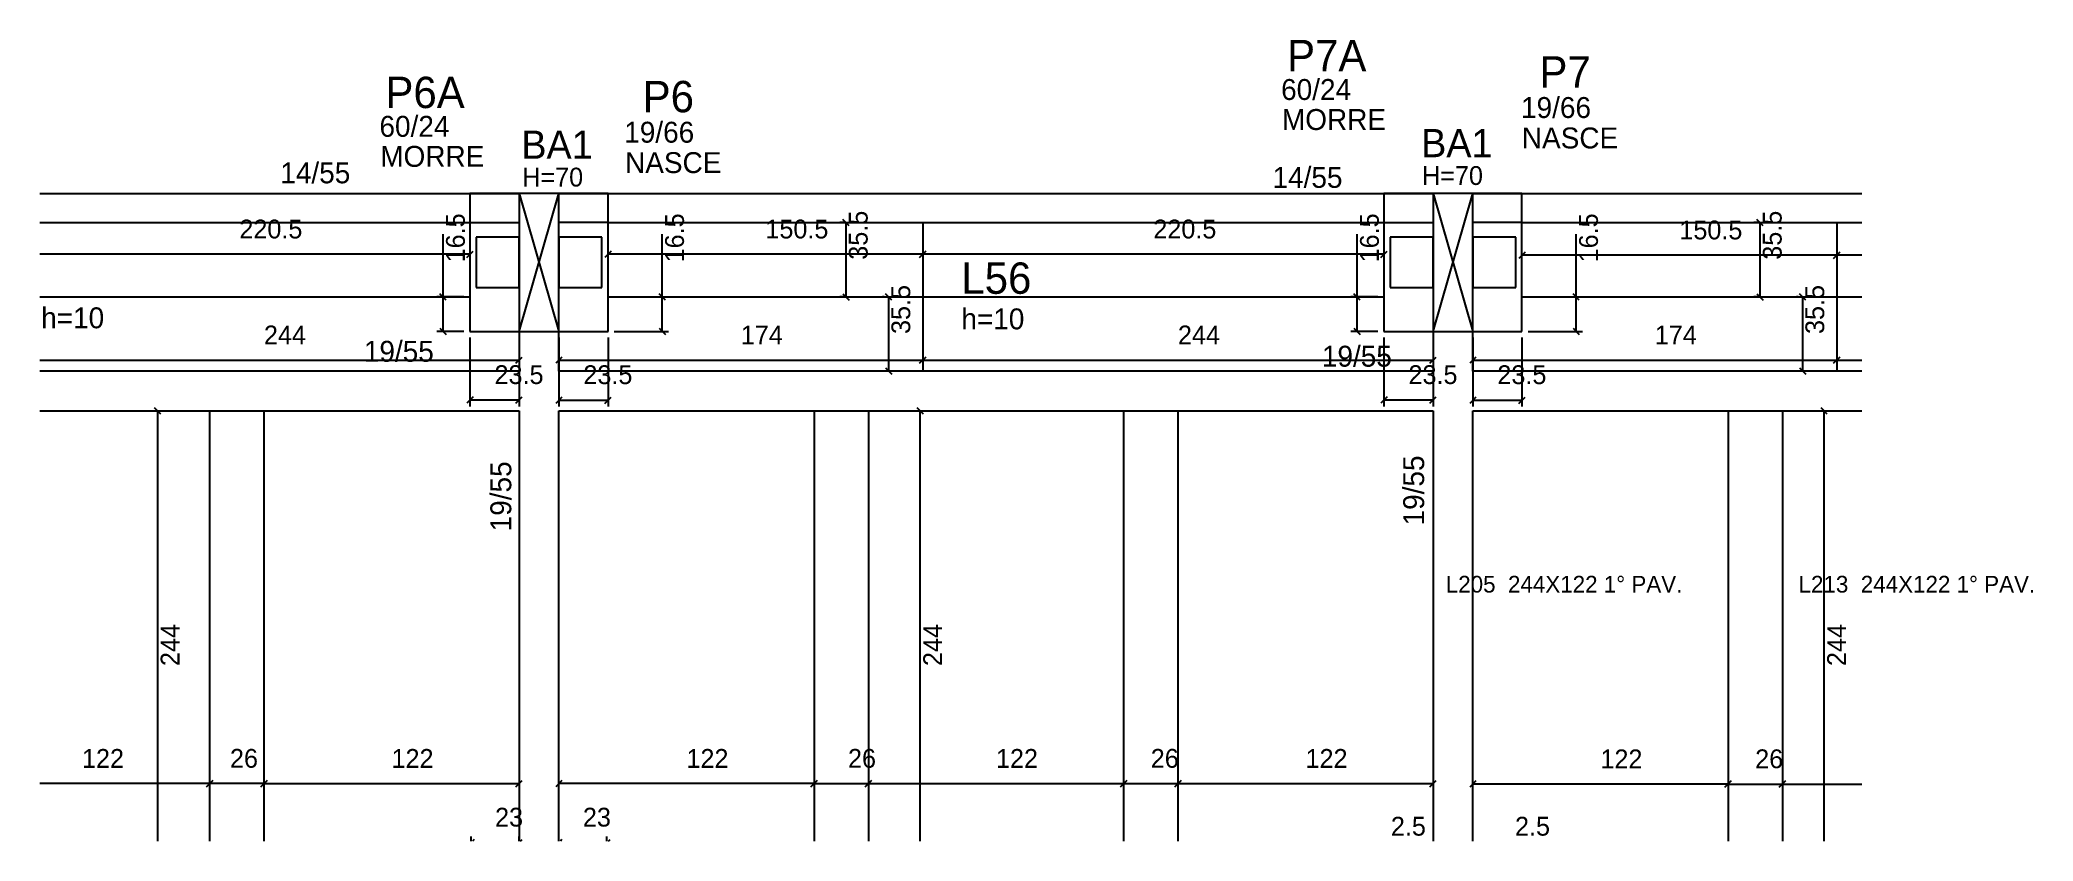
# Model space of a CAD drawing. Header units: metres. Extents: x 5764 to 6717, y 2914 to 3298.
import ezdxf

# ---------------------------------------------------------------- set-up
doc = ezdxf.new("R2010")
doc.units = ezdxf.units.M
for name, color, linetype in [('1', 7, 'Continuous'), ('3', 7, 'Continuous'), ('4', 7, 'Continuous'), ('7', 7, 'Continuous'), ('AUX00', 7, 'Continuous'), ('Painéis', 7, 'Continuous')]:
    doc.layers.add(name, color=color, linetype=linetype)

msp = doc.modelspace()

# ---------------------------------------------------------------- linework, layer by layer
at = {"layer": '1', "color": 1, "lineweight": 25}
for p, q in [((5993.16, 3158.17), (6012.16, 3224.17)), ((5993.16, 3224.17), (6012.16, 3158.17)), ((6430.16, 3158.17), (6449.16, 3224.17)), ((6430.16, 3224.17), (6449.16, 3158.17))]:
    msp.add_line(p, q, dxfattribs=at)
at = {"layer": '3', "color": 3, "lineweight": 25}
for p, q in [((5764.02, 3224.17), (5993.16, 3224.17)), ((6012.16, 3224.17), (6430.16, 3224.17)), ((6449.16, 3224.17), (6635.16, 3224.17)), ((5764.02, 3210.17), (5969.66, 3210.17)), ((5969.66, 3210.17), (5993.16, 3210.17)), ((6035.66, 3210.17), (6012.16, 3210.17)), ((6035.66, 3210.17), (6406.66, 3210.17)), ((6406.66, 3210.17), (6430.16, 3210.17)), ((6472.66, 3210.17), (6449.16, 3210.17)), ((6472.66, 3210.17), (6635.16, 3210.17))]:
    msp.add_line(p, q, dxfattribs=at)
for points in [[(6035.66, 3224.17), (5969.66, 3224.17)], [(5969.66, 3224.17), (5969.66, 3158.17)], [(6035.66, 3158.17), (6035.66, 3224.17)], [(6472.66, 3224.17), (6406.66, 3224.17)], [(6406.66, 3224.17), (6406.66, 3158.17)], [(6472.66, 3158.17), (6472.66, 3224.17)], [(5969.66, 3158.17), (6035.66, 3158.17)], [(5993.16, 3158.17), (5993.16, 3139.17)], [(6012.16, 3139.17), (6012.16, 3158.17)], [(6406.66, 3158.17), (6472.66, 3158.17)], [(6430.16, 3158.17), (6430.16, 3139.17)], [(6449.16, 3139.17), (6449.16, 3158.17)], [(5993.16, 3139.17), (5764.02, 3139.17)], [(6430.16, 3139.17), (6012.16, 3139.17)], [(6635.16, 3139.17), (6449.16, 3139.17)], [(5764.02, 3120.17), (5993.16, 3120.17)], [(5993.16, 3120.17), (5993.16, 2914.46)], [(6012.16, 3120.17), (6430.16, 3120.17)], [(6012.16, 2914.46), (6012.16, 3120.17)], [(6430.16, 3120.17), (6430.16, 2914.46)], [(6449.16, 3120.17), (6635.16, 3120.17)], [(6449.16, 2914.46), (6449.16, 3120.17)]]:
    msp.add_lwpolyline(points, dxfattribs=at)
at = {"layer": '7', "color": 7, "lineweight": 25}
for points in [[(6012.16, 3224.17), (5993.16, 3224.17)], [(5993.16, 3224.17), (5993.16, 3158.17)], [(6012.16, 3158.17), (6012.16, 3224.17)], [(6449.16, 3224.17), (6430.16, 3224.17)], [(6430.16, 3224.17), (6430.16, 3158.17)], [(6449.16, 3158.17), (6449.16, 3224.17)], [(5993.16, 3203.17), (5972.66, 3203.17)], [(5972.66, 3203.17), (5972.66, 3179.17)], [(5993.16, 3179.17), (5993.16, 3203.17)], [(6032.66, 3203.17), (6012.16, 3203.17)], [(6012.16, 3203.17), (6012.16, 3179.17)], [(6032.66, 3179.17), (6032.66, 3203.17)], [(6430.16, 3203.17), (6409.66, 3203.17)], [(6409.66, 3203.17), (6409.66, 3179.17)], [(6430.16, 3179.17), (6430.16, 3203.17)], [(6469.66, 3203.17), (6449.16, 3203.17)], [(6449.16, 3203.17), (6449.16, 3179.17)], [(6469.66, 3179.17), (6469.66, 3203.17)], [(5972.66, 3179.17), (5993.16, 3179.17)], [(6012.16, 3179.17), (6032.66, 3179.17)], [(6409.66, 3179.17), (6430.16, 3179.17)], [(6449.16, 3179.17), (6469.66, 3179.17)], [(5993.16, 3158.17), (6012.16, 3158.17)], [(6430.16, 3158.17), (6449.16, 3158.17)]]:
    msp.add_lwpolyline(points, dxfattribs=at)
at = {"layer": 'Painéis', "color": 4, "lineweight": 25}
for p, q in [((5956.82, 3174.67), (5956.82, 3204.64)), ((6061.57, 3174.67), (6061.57, 3204.64)), ((6148.38, 3210.17), (6146.5, 3210.17)), ((6149.5, 3174.67), (6149.5, 3210.17)), ((6393.82, 3174.67), (6393.82, 3204.64)), ((6498.57, 3174.67), (6498.57, 3204.64)), ((6585.38, 3210.17), (6583.5, 3210.17)), ((6586.5, 3174.67), (6586.5, 3210.17)), ((5969.66, 3195.01), (5764.02, 3195.01)), ((6186.16, 3195.01), (6035.66, 3195.01)), ((6406.66, 3195.01), (6186.16, 3195.01)), ((6623.16, 3194.56), (6472.66, 3194.56)), ((6635.16, 3194.56), (6623.16, 3194.56)), ((5966.66, 3174.67), (5953.82, 3174.67)), ((5956.82, 3158.17), (5956.82, 3174.67)), ((6038.66, 3174.67), (6064.57, 3174.67)), ((6061.57, 3158.17), (6061.57, 3174.67)), ((6148.38, 3174.67), (6146.5, 3174.67)), ((6167.63, 3174.67), (6166.87, 3174.67)), ((6169.87, 3139.17), (6169.87, 3174.67)), ((6403.66, 3174.67), (6390.82, 3174.67)), ((6393.82, 3158.17), (6393.82, 3174.67)), ((6475.66, 3174.67), (6501.57, 3174.67)), ((6498.57, 3158.17), (6498.57, 3174.67)), ((6585.38, 3174.67), (6583.5, 3174.67)), ((6604.63, 3174.67), (6603.87, 3174.67)), ((6606.87, 3139.17), (6606.87, 3174.67)), ((5966.66, 3158.17), (5953.82, 3158.17)), ((5969.66, 3155.17), (5969.66, 3122.31)), ((5993.16, 3155.17), (5993.16, 3122.31)), ((6012.16, 3155.17), (6012.16, 3122.26)), ((6035.66, 3155.17), (6035.66, 3122.26)), ((6038.66, 3158.17), (6064.57, 3158.17)), ((6403.66, 3158.17), (6390.82, 3158.17)), ((6406.66, 3155.17), (6406.66, 3122.31)), ((6430.16, 3155.17), (6430.16, 3122.31)), ((6449.16, 3155.17), (6449.16, 3122.26)), ((6472.66, 3155.17), (6472.66, 3122.26)), ((6475.66, 3158.17), (6501.57, 3158.17)), ((5764.02, 3144.4), (5993.16, 3144.4)), ((6012.16, 3144.4), (6186.16, 3144.4)), ((6167.63, 3139.17), (6166.87, 3139.17)), ((6186.16, 3144.4), (6430.16, 3144.4)), ((6449.16, 3144.4), (6623.16, 3144.4)), ((6604.63, 3139.17), (6603.87, 3139.17)), ((6623.16, 3144.4), (6635.16, 3144.4)), ((5820.34, 2914.46), (5820.34, 3120.17)), ((5993.16, 3125.31), (5969.66, 3125.31)), ((6012.16, 3125.26), (6035.66, 3125.26)), ((6184.97, 2914.46), (6184.97, 3120.17)), ((6430.16, 3125.31), (6406.66, 3125.31)), ((6449.16, 3125.26), (6472.66, 3125.26)), ((6617.14, 2914.46), (6617.14, 3120.17)), ((5845.16, 2941.95), (5764.02, 2941.95)), ((5871.16, 2941.95), (5845.16, 2941.95)), ((5871.16, 2941.95), (5993.16, 2941.95)), ((6134.16, 2941.95), (6012.16, 2941.95)), ((6134.16, 2941.95), (6160.16, 2941.95)), ((6160.16, 2941.95), (6282.16, 2941.95)), ((6282.16, 2941.95), (6308.16, 2941.95)), ((6308.16, 2941.95), (6430.16, 2941.95)), ((6571.16, 2941.72), (6449.16, 2941.72)), ((6571.16, 2941.72), (6597.16, 2941.72)), ((6597.16, 2941.72), (6635.16, 2941.72)), ((5970.16, 2914.46), (5970.16, 2916.73)), ((5993.16, 2914.46), (5993.16, 2916.73)), ((6012.16, 2914.46), (6012.16, 2916.73)), ((6035.16, 2914.46), (6035.16, 2916.73))]:
    msp.add_line(p, q, dxfattribs=at)
at = {"layer": 'Painéis', "color": 0, "lineweight": 25}
for p, q in [((6151, 3208.67), (6148, 3211.67)), ((6588, 3208.67), (6585, 3211.67)), ((5968.16, 3193.51), (5971.16, 3196.51)), ((6037.16, 3196.51), (6034.16, 3193.51)), ((6187.66, 3196.51), (6184.66, 3193.51)), ((6184.66, 3193.51), (6187.66, 3196.51)), ((6405.16, 3193.51), (6408.16, 3196.51)), ((6474.16, 3196.06), (6471.16, 3193.06)), ((6624.66, 3196.06), (6621.66, 3193.06)), ((6621.66, 3193.06), (6624.66, 3196.06)), ((5958.32, 3173.17), (5955.32, 3176.17)), ((6063.07, 3173.17), (6060.07, 3176.17)), ((6148, 3176.17), (6151, 3173.17)), ((6171.37, 3173.17), (6168.37, 3176.17)), ((6395.32, 3173.17), (6392.32, 3176.17)), ((6500.07, 3173.17), (6497.07, 3176.17)), ((6585, 3176.17), (6588, 3173.17)), ((6608.37, 3173.17), (6605.37, 3176.17)), ((5955.32, 3159.67), (5958.32, 3156.67)), ((6060.07, 3159.67), (6063.07, 3156.67)), ((6392.32, 3159.67), (6395.32, 3156.67)), ((6497.07, 3159.67), (6500.07, 3156.67)), ((5991.66, 3142.9), (5994.66, 3145.9)), ((6013.66, 3145.9), (6010.66, 3142.9)), ((6184.66, 3142.9), (6187.66, 3145.9)), ((6187.66, 3145.9), (6184.66, 3142.9)), ((6428.66, 3142.9), (6431.66, 3145.9)), ((6450.66, 3145.9), (6447.66, 3142.9)), ((6621.66, 3142.9), (6624.66, 3145.9)), ((6624.66, 3145.9), (6621.66, 3142.9)), ((6168.37, 3140.67), (6171.37, 3137.67)), ((6605.37, 3140.67), (6608.37, 3137.67)), ((5971.16, 3126.81), (5968.16, 3123.81)), ((5991.66, 3123.81), (5994.66, 3126.81)), ((6013.66, 3126.76), (6010.66, 3123.76)), ((6034.16, 3123.76), (6037.16, 3126.76)), ((6408.16, 3126.81), (6405.16, 3123.81)), ((6428.66, 3123.81), (6431.66, 3126.81)), ((6450.66, 3126.76), (6447.66, 3123.76)), ((6471.16, 3123.76), (6474.16, 3126.76)), ((5821.84, 3118.67), (5818.84, 3121.67)), ((6186.47, 3118.67), (6183.47, 3121.67)), ((6618.64, 3118.67), (6615.64, 3121.67)), ((5843.66, 2940.45), (5846.66, 2943.45)), ((5846.66, 2943.45), (5843.66, 2940.45)), ((5869.66, 2940.45), (5872.66, 2943.45)), ((5872.66, 2943.45), (5869.66, 2940.45)), ((5991.66, 2940.45), (5994.66, 2943.45)), ((6013.66, 2943.45), (6010.66, 2940.45)), ((6135.66, 2943.45), (6132.66, 2940.45)), ((6132.66, 2940.45), (6135.66, 2943.45)), ((6161.66, 2943.45), (6158.66, 2940.45)), ((6158.66, 2940.45), (6161.66, 2943.45)), ((6280.66, 2940.45), (6283.66, 2943.45)), ((6283.66, 2943.45), (6280.66, 2940.45)), ((6306.66, 2940.45), (6309.66, 2943.45)), ((6309.66, 2943.45), (6306.66, 2940.45)), ((6428.66, 2940.45), (6431.66, 2943.45)), ((6450.66, 2943.22), (6447.66, 2940.22)), ((6572.66, 2943.22), (6569.66, 2940.22)), ((6569.66, 2940.22), (6572.66, 2943.22)), ((6598.66, 2943.22), (6595.66, 2940.22)), ((6595.66, 2940.22), (6598.66, 2943.22)), ((5971.66, 2915.23), (5970.89, 2914.46)), ((5993.89, 2914.46), (5994.66, 2915.23)), ((6013.66, 2915.23), (6012.89, 2914.46)), ((6035.89, 2914.46), (6036.66, 2915.23))]:
    msp.add_line(p, q, dxfattribs=at)
at = {"layer": 'Painéis', "color": 200, "lineweight": 25}
for p, q in [((6186.16, 3210.17), (6186.16, 3139.17)), ((6623.16, 3210.17), (6623.16, 3139.17)), ((5764.02, 3174.67), (5969.66, 3174.67)), ((6035.66, 3174.67), (6406.66, 3174.67)), ((6472.66, 3174.67), (6635.16, 3174.67)), ((5845.16, 3120.17), (5845.16, 2914.46)), ((5871.16, 3120.17), (5871.16, 2914.46)), ((6134.16, 3120.17), (6134.16, 2914.46)), ((6160.16, 3120.17), (6160.16, 2914.46)), ((6282.16, 3120.17), (6282.16, 2914.46)), ((6308.16, 3120.17), (6308.16, 2914.46)), ((6571.16, 3120.17), (6571.16, 2914.46)), ((6597.16, 3120.17), (6597.16, 2914.46))]:
    msp.add_line(p, q, dxfattribs=at)

# ---------------------------------------------------------------- texts
at = {"layer": '3', "color": 3, "lineweight": 25}
for s, height, p in [('60/24', 10, (6357.49, 3268.81)), ('19/66', 10, (6472.2, 3260.19)), ('60/24', 10, (5926.38, 3251.2)), ('MORRE', 10, (6357.88, 3254.46)), ('19/66', 10, (6043.42, 3248.39)), ('NASCE', 10, (6472.59, 3245.64)), ('MORRE', 10, (5926.77, 3236.85)), ('NASCE', 10, (6043.81, 3233.85)), ('14/55', 10, (5878.98, 3228.97)), ('H=70', 9, (5994.66, 3227.43)), ('14/55', 10, (6353.37, 3226.8)), ('H=70', 9, (6424.88, 3228.18)), ('h=10', 10, (5764.65, 3159.65)), ('h=10', 10, (6204.61, 3159.14)), ('19/55', 10, (5918.91, 3143.65)), ('19/55', 10, (6376.98, 3141.3))]:
    msp.add_text(s, height=height, dxfattribs=at).set_placement(p)
for p in [(6425.87, 3065.39), (5989.41, 3062.56)]:
    msp.add_text('19/55', height=10, rotation=90, dxfattribs=at).set_placement(p)
at = {"layer": '4', "color": 4, "lineweight": 25}
for s, height, p in [('P7A', 15, (6360.35, 3282.54)), ('P7', 15, (6481.02, 3274.72)), ('P6A', 15, (5929.24, 3264.93)), ('P6', 15, (6052.23, 3262.92)), ('BA1', 13.5, (5994.22, 3240.68)), ('BA1', 13.5, (6424.45, 3241.43)), ('L56', 15, (6204.61, 3176.14))]:
    msp.add_text(s, height=height, dxfattribs=at).set_placement(p)
at = {"layer": 'AUX00', "color": 7, "lineweight": 25}
for s, p in [('L205 ^J244X122^J1° PAV.', (6436.22, 3033.3)), ('L213 ^J244X122^J1° PAV.', (6604.9, 3033.3))]:
    msp.add_text(s, height=8, dxfattribs=at).set_placement(p)
at = {"layer": 'Painéis', "color": 240, "lineweight": 25}
for s, p in [('220.5', (5859.41, 3202.61)), ('150.5', (6110.91, 3202.61)), ('220.5', (6296.41, 3202.61)), ('150.5', (6547.91, 3202.15)), ('244', (5871.16, 3151.96)), ('174', (6099.16, 3151.96)), ('244', (6308.16, 3151.96)), ('174', (6536.16, 3151.96)), ('23.5', (5981.41, 3133)), ('23.5', (6023.91, 3132.96)), ('23.5', (6418.41, 3133)), ('23.5', (6460.91, 3132.96)), ('122', (5784.16, 2949.5)), ('26', (5854.91, 2949.54)), ('122', (5932.16, 2949.5)), ('122', (6073.16, 2949.5)), ('26', (6150.41, 2949.54)), ('122', (6221.16, 2949.5)), ('26', (6295.16, 2949.54)), ('122', (6369.16, 2949.5)), ('122', (6510.16, 2949.28)), ('26', (6584.16, 2949.32)), ('23', (5981.66, 2921.42)), ('23', (6023.66, 2921.42)), ('2.5', (6409.98, 2917.09)), ('2.5', (6469.33, 2917.09))]:
    msp.add_text(s, height=9, dxfattribs=at).set_placement(p)
for s, p in [('16.5', (5967.22, 3191.15)), ('16.5', (6071.97, 3191.15)), ('35.5', (6159.8, 3192.42)), ('16.5', (6404.22, 3191.15)), ('16.5', (6508.97, 3191.15)), ('35.5', (6596.8, 3192.42)), ('35.5', (6180.17, 3156.92)), ('35.5', (6617.17, 3156.92)), ('244', (5830.78, 2998.17)), ('244', (6195.4, 2998.17)), ('244', (6627.58, 2998.17))]:
    msp.add_text(s, height=9, rotation=90, dxfattribs=at).set_placement(p)

doc.saveas('drawing.dxf')
